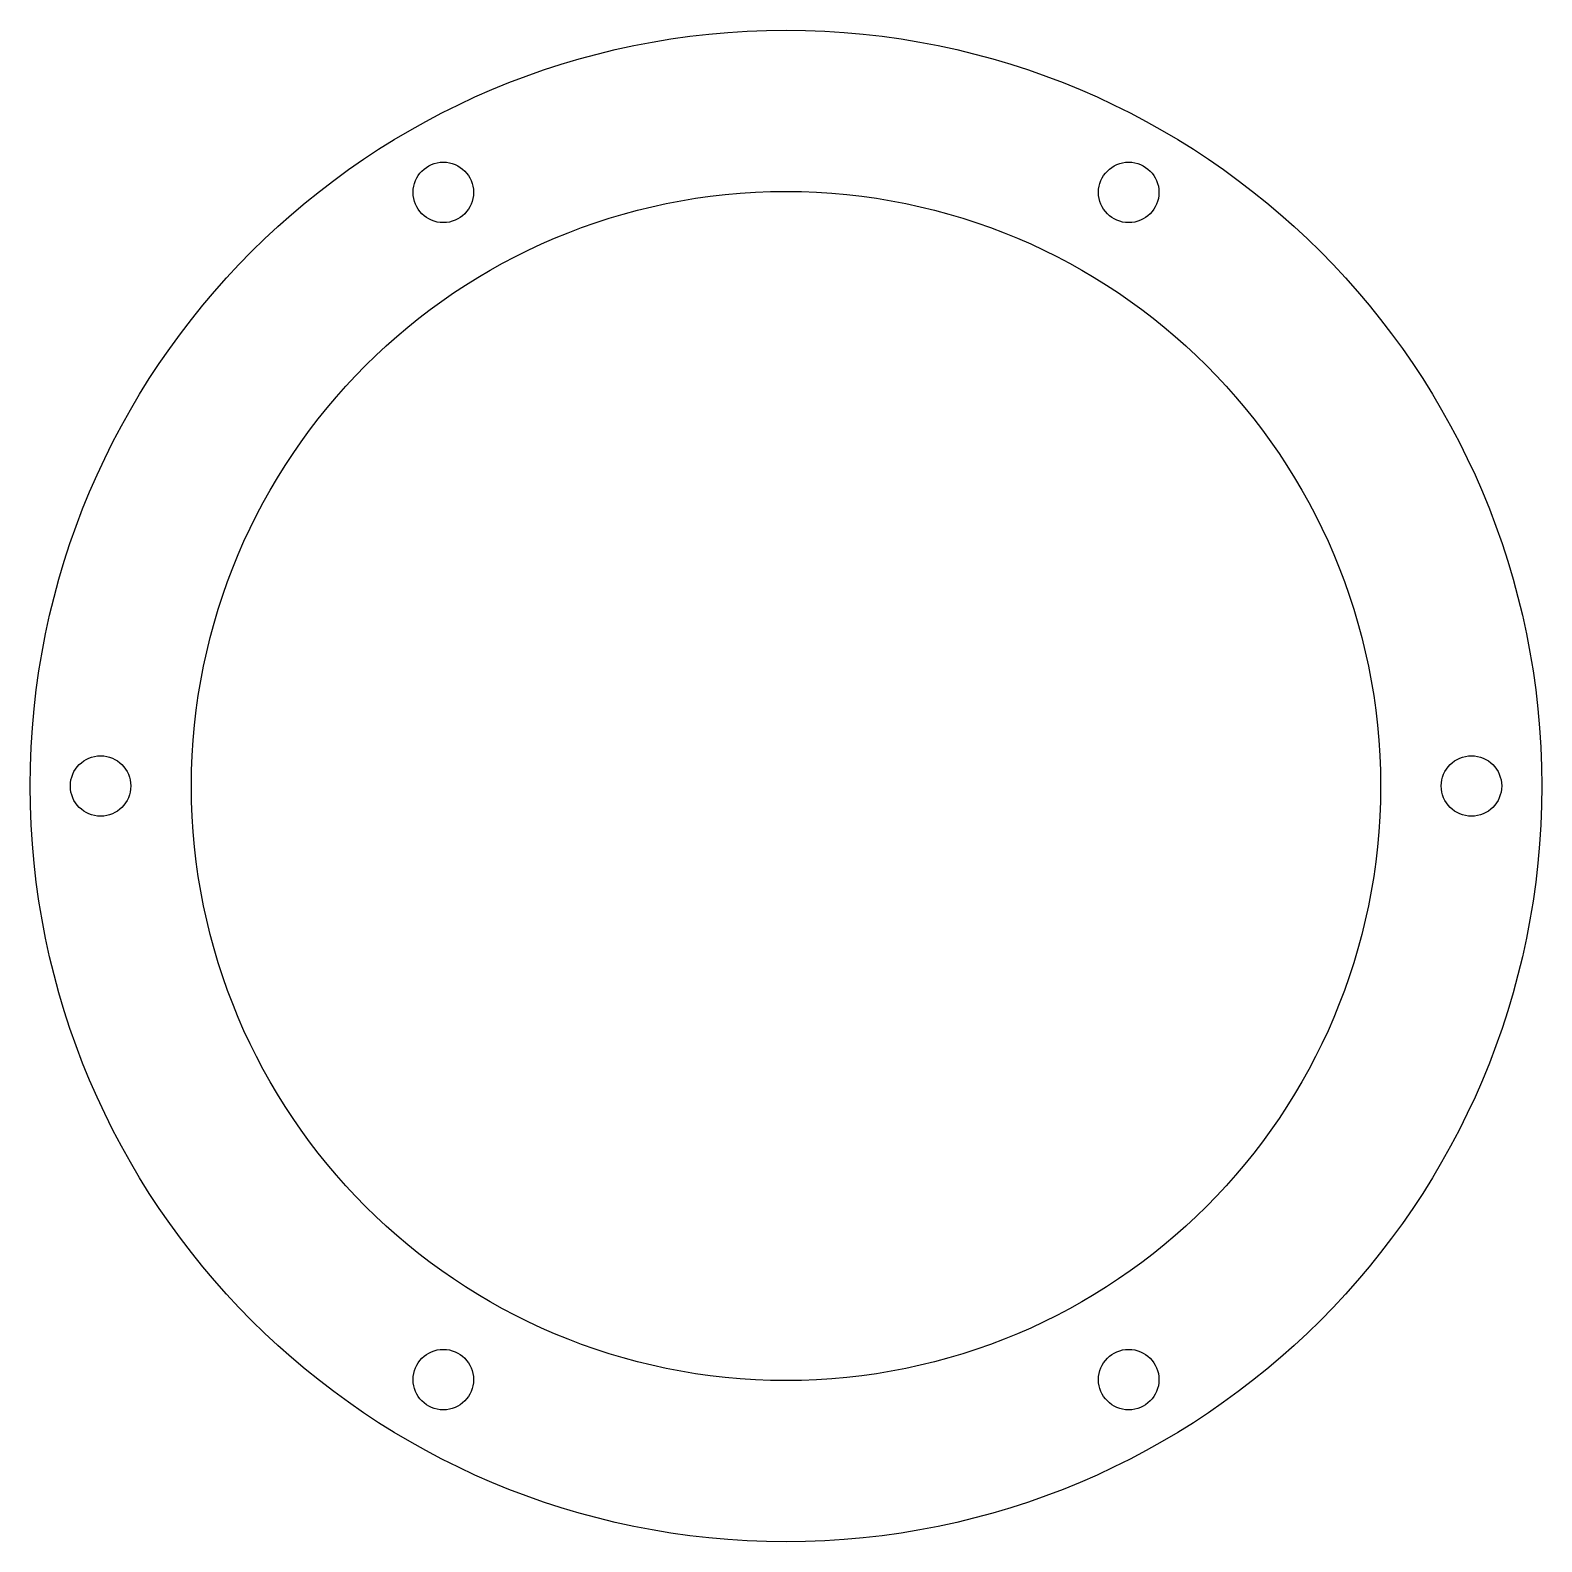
# Model space of a CAD drawing. Header units: millimetres. Extents: x 68.4 to 143.4, y 114.8 to 189.8.
import ezdxf

# ---------------------------------------------------------------- set-up
doc = ezdxf.new("R2010")
doc.units = ezdxf.units.MM

msp = doc.modelspace()

# ---------------------------------------------------------------- linework, layer by layer
at = {"color": 7, "linetype": 'Continuous', "lineweight": 25}
for centre, radius in [((105.943, 152.328), 37.5), ((88.938, 181.781), 1.5), ((122.948, 181.781), 1.5), ((105.943, 152.328), 29.5), ((71.933, 152.328), 1.5), ((139.953, 152.328), 1.5), ((88.938, 122.874), 1.5), ((122.948, 122.874), 1.5)]:
    msp.add_circle(centre, radius, dxfattribs=at)

doc.saveas('drawing.dxf')
